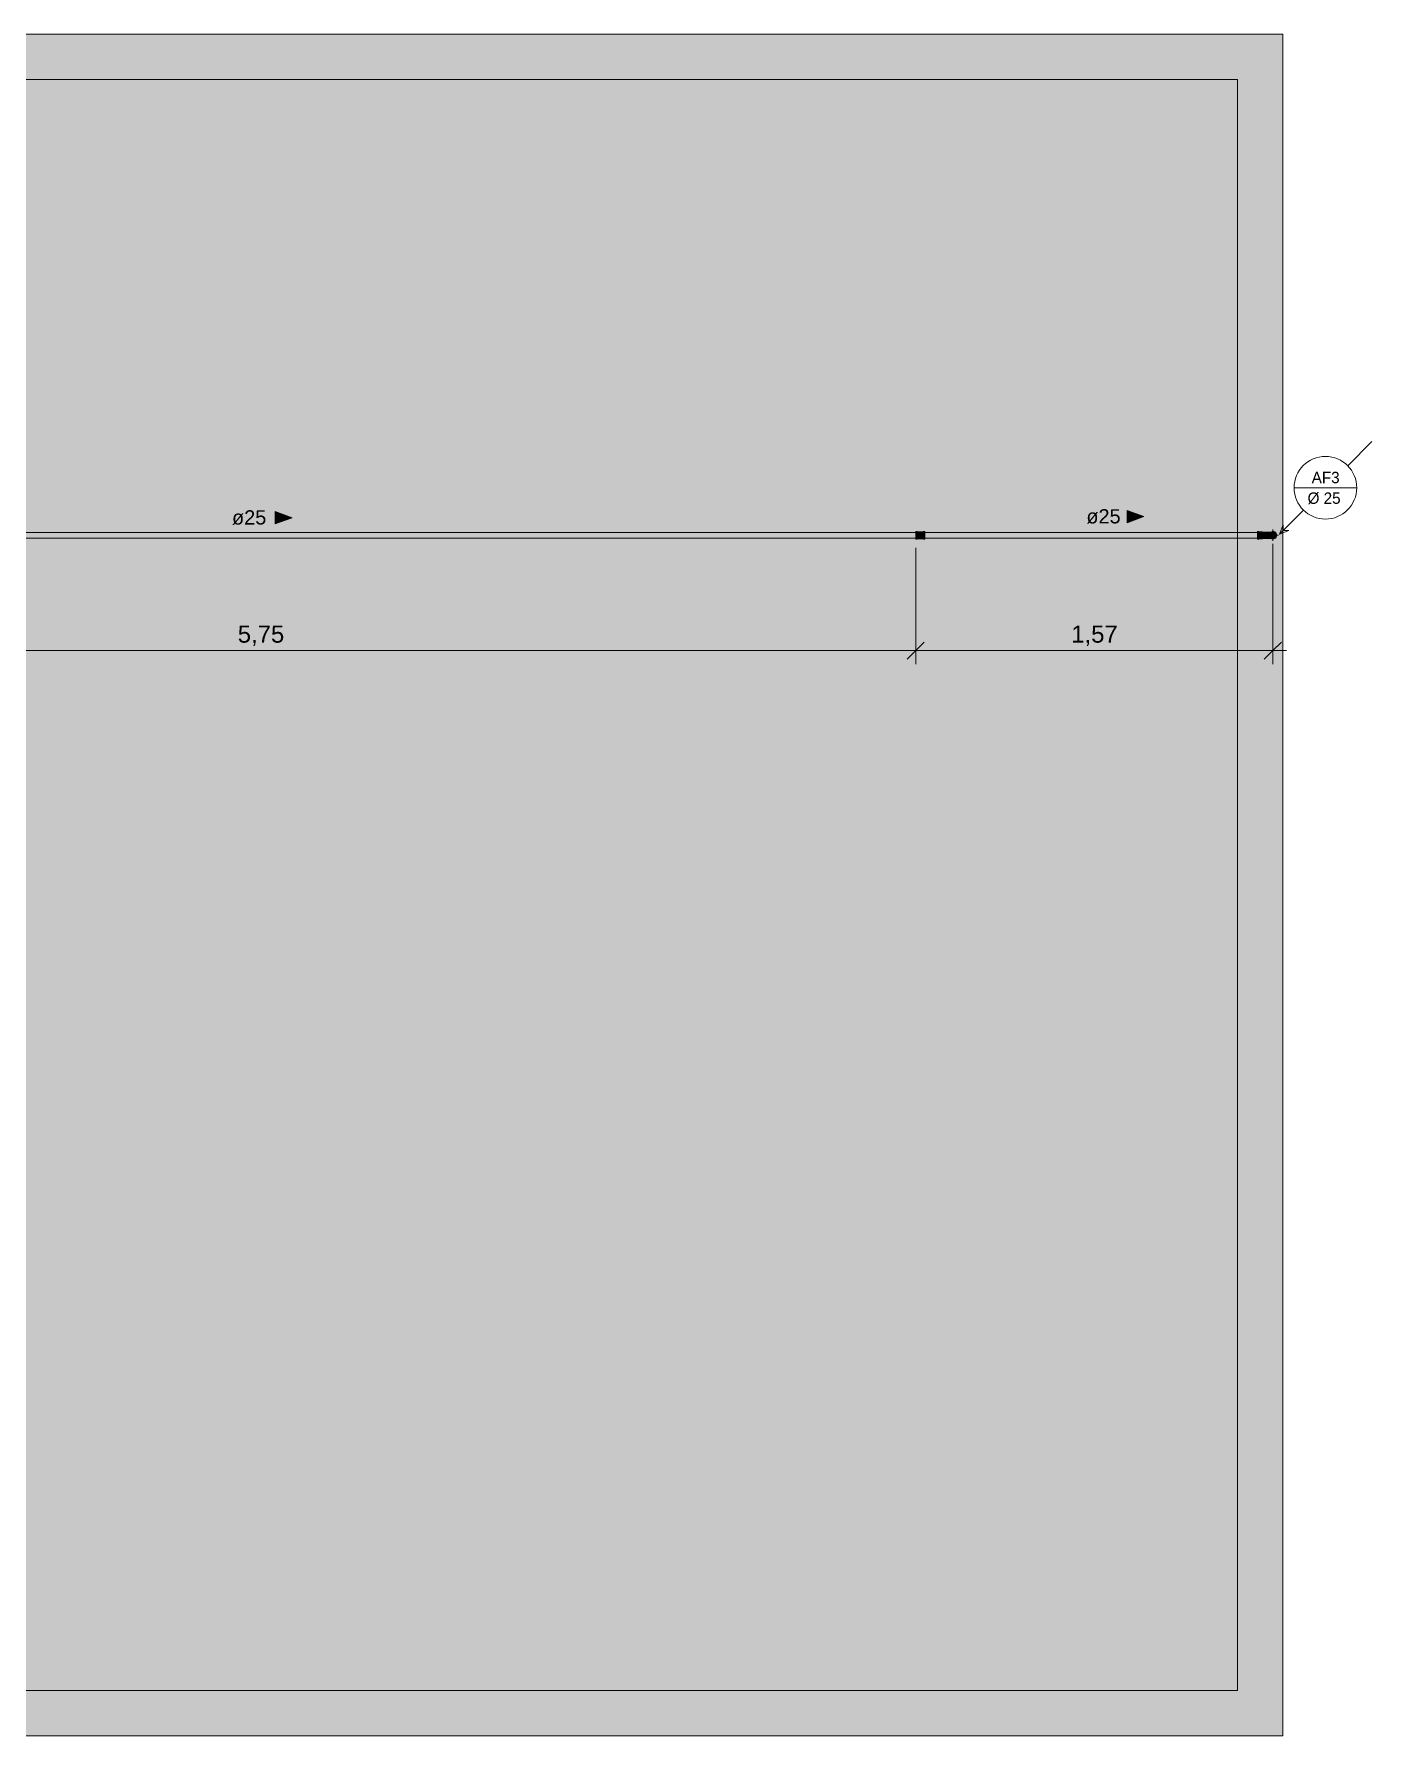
# Model space of a CAD drawing. Header units: metres. Extents: x -0.9 to 62, y -37.3 to 60.
# Drawn here: x 17.36 to 23.23, y 51.9 to 59.37 of the extents above; entities that cross this region are included whole.
import ezdxf

# ---------------------------------------------------------------- set-up
doc = ezdxf.new("R2010")
doc.units = ezdxf.units.M
for name, color, linetype, lineweight in [('A-ANNO-DIMS', 7, 'Continuous', 5), ('A-ANNO-DIMS-25', 7, 'Continuous', 5), ('A-ANNO-NOTE', 7, 'Continuous', 5), ('A-DETL', 7, 'Continuous', 5), ('P-PIPE', 7, 'Continuous', 5), ('P-PIPE-CNTR', 7, 'Continuous', 5), ('P-PIPE-IDEN', 7, 'Continuous', 5)]:
    doc.layers.add(name, color=color, linetype=linetype, lineweight=lineweight)
doc.layers.add('A-FLOR', color=7, linetype='Continuous', lineweight=9, true_color=0x007f00)
doc.styles.add('Arial_2', font='arial.ttf', dxfattribs={"height": 0.075})
doc.styles.add('Arial_3', font='arial.ttf', dxfattribs={"height": 0.0625})
doc.styles.add('Century Gothic_2', font='GOTHIC.TTF', dxfattribs={"height": 0.05})
doc.dimstyles.new('Diagonal_-_2_mm_Arial_-_PRETO', dxfattribs={"dimscale": 0.3048, "dimtxt": 0.076519, "dimasz": 0.246063, "dimexe": 0.19685, "dimexo": 0.123031, "dimgap": 0.04101, "dimtad": 1, "dimrnd": 0.01, "dimzin": 0, "dimdsep": 46, "dimtxsty": 'Arial_2', "dimblk1": 'OBLIQUE', "dimblk2": 'OBLIQUE', "dimsah": 1, "dimcen": 0.09, "dimdle": 0.19685, "dimazin": 0, "dimtfac": 1, "dimtdec": 4, "dimtix": 1, "dimtmove": 0, "dimatfit": 3, "dimfxl": 1, "dimtvp": 1, "dimtolj": 1, "dimtzin": 0, "dimarcsym": 2})

# ---------------------------------------------------------------- blocks, each defined once
blk = doc.blocks.new('AF_Soldavel_Curva 45_90 - Standard-V2-COBERTA 2')
at = {"layer": 'P-PIPE', "true_color": 0x69503c}
for points in [[(53.004, 57.1718), (53.008, 57.1719), (53.008, 57.1881), (53.004, 57.1881), (53.004, 57.1719)], [(53.004, 57.1553), (53.008, 57.1556), (53.008, 57.1718), (53.004, 57.1718), (53.004, 57.1556)], [(53.0094, 57.1718), (53.0092, 57.1869), (53.008, 57.1881), (53.008, 57.1718)], [(53.008, 57.1556), (53.0094, 57.157), (53.0094, 57.1718), (53.008, 57.1718), (53.008, 57.1566)], [(53.0244, 57.1718), (53.0244, 57.1867), (53.0094, 57.1867), (53.0094, 57.1718), (53.0134, 57.1718)], [(53.0094, 57.157), (53.0244, 57.157), (53.0244, 57.1718), (53.0094, 57.1718), (53.0094, 57.1575)], [(53.0255, 57.1718), (53.0254, 57.1858), (53.0244, 57.1867), (53.0244, 57.1718)], [(53.0244, 57.157), (53.0255, 57.1584), (53.0255, 57.1718), (53.0244, 57.1718), (53.0244, 57.1579)], [(53.0336, 57.1718), (53.0854, 57.172), (53.0843, 57.1772), (53.0822, 57.1809), (53.0783, 57.184), (53.0728, 57.1857), (53.0658, 57.1858), (53.0484, 57.1859), (53.0255, 57.1857), (53.0255, 57.1718)], [(53.0546, 57.1578), (53.0741, 57.1581), (53.0796, 57.1607), (53.0825, 57.1633), (53.0846, 57.167), (53.0853, 57.1718), (53.0255, 57.1717), (53.0255, 57.158), (53.0538, 57.1578)], [(53.0685, 57.1556), (53.0743, 57.1556), (53.0803, 57.1581), (53.0843, 57.1616), (53.087, 57.1669), (53.0879, 57.1718), (53.0865, 57.1716), (53.0855, 57.1665), (53.0827, 57.1619), (53.0784, 57.1586), (53.0738, 57.157), (53.0685, 57.1571), (53.0662, 57.1579), (53.0628, 57.1578), (53.0638, 57.1573), (53.0685, 57.1556)], [(53.0865, 57.1718), (53.0879, 57.1718), (53.0869, 57.1775), (53.0835, 57.1829), (53.0789, 57.1864), (53.0738, 57.1881), (53.0682, 57.1879), (53.0631, 57.1858), (53.0667, 57.1859), (53.069, 57.1867), (53.0746, 57.1865), (53.0793, 57.1846), (53.0834, 57.1808), (53.0857, 57.1766), (53.0862, 57.1734)], [(53.0856, 57.1718), (53.0865, 57.1718), (53.0853, 57.1775), (53.0827, 57.1817), (53.0784, 57.1851), (53.0738, 57.1867), (53.0682, 57.1865), (53.067, 57.1857), (53.0728, 57.1857), (53.0746, 57.1854), (53.0789, 57.1835), (53.0825, 57.1802), (53.0846, 57.1766), (53.0854, 57.1718)], [(53.0696, 57.157), (53.0743, 57.157), (53.0789, 57.1588), (53.0834, 57.1628), (53.0856, 57.1667), (53.0865, 57.1718), (53.0854, 57.1717), (53.0843, 57.1665), (53.0818, 57.1625), (53.0784, 57.1597), (53.0738, 57.158), (53.0672, 57.1575), (53.069, 57.157)]]:
    blk.add_hatch(color=27, dxfattribs=at).paths.add_polyline_path(points)
at = {"layer": 'P-PIPE'}
for p, q in [((53.008, 57.1883), (53.004, 57.1883)), ((53.004, 57.1883), (53.004, 57.1718)), ((53.004, 57.1718), (53.004, 57.1553)), ((53.004, 57.1553), (53.008, 57.1553)), ((53.0094, 57.1869), (53.008, 57.1883)), ((53.008, 57.1718), (53.008, 57.1883)), ((53.008, 57.1553), (53.008, 57.1718)), ((53.008, 57.1553), (53.0094, 57.1567)), ((53.0244, 57.1869), (53.0094, 57.1869)), ((53.0094, 57.1718), (53.0094, 57.1869)), ((53.0094, 57.1567), (53.0094, 57.1718)), ((53.0094, 57.1567), (53.0244, 57.1567)), ((53.0255, 57.1859), (53.0244, 57.1869)), ((53.0244, 57.1718), (53.0244, 57.1869)), ((53.0244, 57.1567), (53.0244, 57.1718)), ((53.0244, 57.1567), (53.0255, 57.1578)), ((53.0255, 57.1718), (53.0255, 57.1859)), ((53.0255, 57.1578), (53.0255, 57.1718))]:
    blk.add_line(p, q, dxfattribs=at)
at = {"layer": 'P-PIPE', "flags": 128}
for points in [[(53.0714, 57.1859), (53.0714, 57.1859), (53.0713, 57.1859), (53.0711, 57.1859), (53.0708, 57.1859), (53.0705, 57.1859), (53.0701, 57.1859), (53.0696, 57.1859), (53.0691, 57.1859), (53.0685, 57.1859), (53.0678, 57.1859), (53.067, 57.1859), (53.0662, 57.1859), (53.0653, 57.1859), (53.0644, 57.1859), (53.0634, 57.1859), (53.0623, 57.1859), (53.0612, 57.1859), (53.06, 57.1859), (53.0588, 57.1859), (53.0575, 57.1859), (53.0561, 57.1859), (53.0547, 57.1859), (53.0533, 57.1859), (53.0518, 57.1859), (53.0503, 57.1859), (53.0487, 57.1859), (53.0471, 57.1859), (53.0455, 57.1859), (53.0438, 57.1859), (53.0421, 57.1859), (53.0404, 57.1859), (53.0387, 57.1859), (53.0369, 57.1859), (53.0351, 57.1859), (53.0333, 57.1859), (53.0315, 57.1859), (53.0297, 57.1859), (53.0278, 57.1859), (53.026, 57.1859), (53.0255, 57.1859)], [(53.0255, 57.1578), (53.0273, 57.1578), (53.0292, 57.1578), (53.031, 57.1578), (53.0328, 57.1578), (53.0346, 57.1578), (53.0364, 57.1578), (53.0382, 57.1578), (53.0399, 57.1578), (53.0417, 57.1578), (53.0434, 57.1578), (53.0451, 57.1578), (53.0467, 57.1578), (53.0483, 57.1578), (53.0499, 57.1578), (53.0514, 57.1578), (53.0529, 57.1578), (53.0544, 57.1578), (53.0558, 57.1578), (53.0571, 57.1578), (53.0584, 57.1578), (53.0597, 57.1578), (53.0609, 57.1578), (53.062, 57.1578), (53.0631, 57.1578), (53.0641, 57.1578), (53.0651, 57.1578), (53.066, 57.1578), (53.0668, 57.1578), (53.0676, 57.1578), (53.0683, 57.1578), (53.0689, 57.1578), (53.0695, 57.1578), (53.07, 57.1578), (53.0704, 57.1578), (53.0707, 57.1578), (53.071, 57.1578), (53.0712, 57.1578), (53.0713, 57.1578), (53.0714, 57.1578), (53.0714, 57.1578)]]:
    blk.add_lwpolyline(points, dxfattribs=at)
at = {"layer": 'P-PIPE'}
for radius, start, end in [(0.0165, 101.9728, 121.66391), (0.0165, 238.33609, 258.0272), (0.0165, 0, 121.58671), (0.0165, 238.41329, 0), (0.0151, 0, 110.52263), (0.0151, 249.47737, 0), (0.0165, 83.30469, 96.68257), (0.0165, 263.31743, 276.69531), (0.014, 0, 93.02965), (0.014, 266.97035, 300), (0.0165, 41.96972, 78.01798), (0.0165, 281.98202, 318.03028), (0.014, 300.2548, 0), (0.0165, 23.30043, 36.67832), (0.0165, 323.32168, 336.69957), (0.0165, 0, 18.01374), (0.0165, 341.98626, 0)]:
    blk.add_arc((53.0714, 57.1718), radius, start, end, dxfattribs=at)
blk = doc.blocks.new('Luva - Agua Fria_Soldavel - MEP - Tigre - Standard-3311645-COBERTA 2')
at = {"layer": 'P-PIPE', "true_color": 0x69503c}
for points in [[(-0.0175, -0.017), (-0.016, -0.017), (-0.016, 0.017), (-0.02, 0.017), (-0.02, -0.017)], [(-0.016, -0.017), (-0.0141, -0.0147), (-0.0141, 0.0151), (-0.016, 0.017), (-0.016, -0.016)], [(0.0141, -0.0151), (0.0141, 0.0151), (-0.0141, 0.0151), (-0.0141, -0.0151), (0.0059, -0.0151)], [(0.016, -0.017), (0.016, 0.017), (0.0141, 0.0147), (0.0141, -0.0151), (0.015, -0.016)], [(0.016, -0.017), (0.02, -0.017), (0.02, 0.017), (0.016, 0.017), (0.016, -0.0164)]]:
    blk.add_hatch(color=27, dxfattribs=at).paths.add_polyline_path(points)
at = {"layer": 'P-PIPE'}
for p, q in [((-0.016, 0.017), (-0.02, 0.017)), ((-0.02, 0.017), (-0.02, -0.017)), ((-0.0141, 0.0151), (-0.016, 0.017)), ((-0.016, 0.017), (-0.016, -0.017)), ((0.0141, 0.0151), (-0.0141, 0.0151)), ((-0.0141, 0.0151), (-0.0141, -0.0151)), ((0.016, 0.017), (0.0141, 0.0151)), ((0.0141, 0.0151), (0.0141, -0.0151)), ((0.02, 0.017), (0.016, 0.017)), ((0.016, 0.017), (0.016, -0.017)), ((0.02, -0.017), (0.02, 0.017)), ((-0.02, -0.017), (-0.016, -0.017)), ((-0.016, -0.017), (-0.0141, -0.0151)), ((-0.0141, -0.0151), (0.0141, -0.0151)), ((0.0141, -0.0151), (0.016, -0.017)), ((0.016, -0.017), (0.02, -0.017))]:
    blk.add_line(p, q, dxfattribs=at)
blk = doc.blocks.new('Marcador de Tubulação Circular Century 2 - Desce-874579-COBERTA 2')
at = {"layer": 'A-ANNO-NOTE'}
for p, q in [((0.01146, 0.00683), (0.00722, 0.00259)), ((-0.00221, -0.00127), (0.00879, -0.00127)), ((-0.00479, -0.00942), (-0.00056, -0.00519)), ((-0.00413, -0.0078), (-0.00479, -0.00942)), ((-0.00479, -0.00942), (-0.00316, -0.00876)), ((-0.00413, -0.00876), (-0.00413, -0.0078)), ((-0.00316, -0.00876), (-0.00413, -0.00876))]:
    blk.add_line(p, q, dxfattribs=at)
blk.add_circle((0.00329, -0.00127), 0.0055, dxfattribs=at)
blk = doc.blocks.new('Anotacao_Tuboseta - Fluxo 1-2612753-COBERTA 2')
at = {"layer": 'P-PIPE-IDEN'}
blk.add_hatch(color=256, dxfattribs=at).paths.add_polyline_path([(0, -0.00108), (0, 0.00108), (0.00297, 0)])
for p, q in [((0.00297, 0), (0, 0.00108)), ((0, 0.00108), (0, -0.00108)), ((0, -0.00108), (0.00297, 0))]:
    blk.add_line(p, q, dxfattribs=at)
blk = doc.blocks.new('DIMBLOCK3-COBERTA 2')
at = {"layer": 'A-ANNO-DIMS-25'}
for p, q in [((15.4786, 56.6656), (15.4786, 57.1488)), ((21.2266, 56.6656), (21.2266, 57.1173)), ((15.4786, 56.6656), (21.2266, 56.6656)), ((15.4786, 56.6656), (15.4786, 56.6056)), ((21.2266, 56.6656), (21.2266, 56.6056))]:
    blk.add_line(p, q, dxfattribs=at)
at = {"layer": 'A-ANNO-DIMS-25', "lineweight": 20}
for p, q in [((15.4786, 56.6656), (15.5161, 56.7031)), ((21.2266, 56.6656), (21.2641, 56.7031)), ((15.4786, 56.6656), (15.4411, 56.6281)), ((21.2266, 56.6656), (21.1891, 56.6281))]:
    blk.add_line(p, q, dxfattribs=at)
at = {"layer": 'A-ANNO-DIMS-25', "color": 0, "insert": (18.2514, 56.7755), "char_height": 0.075, "width": 0.242979, "attachment_point": 1, "line_spacing_factor": 0.941778, "style": 'Arial_2'}
blk.add_mtext('5,75', dxfattribs=at)
blk = doc.blocks.new('_Oblique')
at = {"color": 0, "linetype": 'ByBlock', "lineweight": -2}
blk.add_line((-0.5, -0.5), (0.5, 0.5), dxfattribs=at)
blk = doc.blocks.new('DIMBLOCK4-COBERTA 2')
at = {"layer": 'A-ANNO-DIMS-25'}
for p, q in [((21.2266, 56.6656), (21.2266, 57.1173)), ((22.7936, 56.6656), (22.7936, 57.1343)), ((21.2266, 56.6656), (22.8536, 56.6656)), ((21.2266, 56.6656), (21.2266, 56.6056)), ((22.7936, 56.6656), (22.7936, 56.6056))]:
    blk.add_line(p, q, dxfattribs=at)
at = {"layer": 'A-ANNO-DIMS-25', "lineweight": 20}
for p, q in [((21.2266, 56.6656), (21.2641, 56.7031)), ((22.7936, 56.6656), (22.8311, 56.7031)), ((21.2266, 56.6656), (21.1891, 56.6281)), ((22.7936, 56.6656), (22.7561, 56.6281))]:
    blk.add_line(p, q, dxfattribs=at)
at = {"layer": 'A-ANNO-DIMS-25', "color": 0, "insert": (21.9089, 56.7755), "char_height": 0.075, "width": 0.242979, "attachment_point": 1, "line_spacing_factor": 0.941778, "style": 'Arial_2'}
blk.add_mtext('1,57', dxfattribs=at)

msp = doc.modelspace()

# ---------------------------------------------------------------- hatches: boundary and pattern name
at = {"layer": 'A-FLOR', "true_color": 0x464646}
h = msp.add_hatch(color=49, dxfattribs=at)
h.paths.add_polyline_path([(15.4624, 57.6018), (15.4624, 57.6018), (15.4624, 57.6044)])
h.paths.add_polyline_path([(12.108, 51.9018), (12.309, 51.9018), (12.3265, 51.9193), (12.3266, 51.9206), (12.3372, 51.9312), (12.3373, 51.9333), (12.3399, 51.9361), (12.3427, 51.9333), (12.4129, 52.0036), (12.4101, 52.0064), (12.4133, 52.0092), (12.4151, 52.0095), (12.4258, 52.0198), (12.427, 52.0199), (12.4342, 52.0287), (12.4396, 52.0387), (12.4429, 52.0501), (12.4438, 52.061), (12.4429, 52.0619), (12.4429, 52.0769), (12.4415, 52.0783), (12.4415, 52.0823), (12.4455, 52.0823), (12.4455, 57.2078), (12.441, 57.2078), (12.441, 57.2118), (12.4429, 57.2137), (12.4429, 57.2419), (12.441, 57.2438), (12.441, 57.2478), (12.4455, 57.2478), (12.4453, 58.2074), (12.4415, 58.2074), (12.4418, 58.2114), (12.4432, 58.2128), (12.4432, 58.2278), (12.4442, 58.2289), (12.4437, 58.2667), (12.442, 58.2716), (12.4415, 58.2748), (12.4425, 58.2805), (12.446, 58.286), (12.4469, 58.2869), (12.4505, 58.2894), (12.4552, 58.2911), (12.4618, 58.2908), (12.4631, 58.2904), (12.4677, 58.2889), (12.4811, 58.2889), (12.5041, 58.2888), (12.505, 58.2897), (12.52, 58.2897), (12.5214, 58.2911), (12.5254, 58.2911), (12.5254, 58.2873), (13.0484, 58.2873), (13.0495, 58.3226), (13.054, 58.3701), (13.0615, 58.4172), (13.0719, 58.4638), (13.0852, 58.5097), (13.1014, 58.5546), (13.1204, 58.5984), (13.142, 58.641), (13.1664, 58.6821), (13.1932, 58.7216), (13.2225, 58.7593), (13.254, 58.7951), (13.2878, 58.8288), (13.3236, 58.8604), (13.3613, 58.8897), (13.4008, 58.9165), (13.4419, 58.9408), (13.4844, 58.9625), (13.5283, 58.9815), (13.5732, 58.9976), (13.619, 59.011), (13.6656, 59.0214), (13.7128, 59.0288), (13.7603, 59.0333), (13.808, 59.0348), (13.8558, 59.0333), (13.9033, 59.0288), (13.9504, 59.0214), (13.997, 59.011), (14.0429, 58.9976), (14.0878, 58.9815), (14.1316, 58.9625), (14.1742, 58.9408), (14.2153, 58.9165), (14.2548, 58.8897), (14.2925, 58.8604), (14.3283, 58.8288), (14.3621, 58.7951), (14.3936, 58.7593), (14.4229, 58.7216), (14.4497, 58.6821), (14.474, 58.641), (14.4957, 58.5984), (14.5147, 58.5546), (14.5308, 58.5097), (14.5442, 58.4638), (14.5546, 58.4172), (14.562, 58.3701), (14.5665, 58.3226), (14.5671, 58.3053), (14.5929, 58.3048), (14.5929, 58.2998), (15.0984, 58.2998), (15.0984, 58.3056), (15.1081, 58.3051), (15.1111, 58.3031), (15.1289, 58.3035), (15.1295, 58.3031), (15.131, 58.3031), (15.1311, 58.3699), (15.1298, 58.3713), (15.1296, 58.3975), (15.1278, 58.4002), (15.1273, 58.4077), (15.133, 58.4077), (15.133, 59.0448), (15.1429, 59.0575), (15.1429, 59.0639), (15.1409, 59.0659), (15.1409, 59.0699), (15.1455, 59.0699), (15.1453, 59.1379), (15.1415, 59.1379), (15.1421, 59.1423), (15.1432, 59.1433), (15.1432, 59.1583), (15.1442, 59.1594), (15.1437, 59.1971), (15.1418, 59.2029), (15.1419, 59.2086), (15.1441, 59.214), (15.1478, 59.2182), (15.1532, 59.221), (15.158, 59.2218), (15.1642, 59.2205), (15.1691, 59.2174), (15.1726, 59.2129), (15.1743, 59.2078), (15.1742, 59.2021), (15.1721, 59.1956), (15.172, 59.1687), (15.1721, 59.1592), (15.1729, 59.1583), (15.1729, 59.1433), (15.1743, 59.1419), (15.1743, 59.1379), (15.1705, 59.1379), (15.1705, 59.0699), (15.1751, 59.0699), (15.1751, 59.0659), (15.1731, 59.0639), (15.1731, 59.0575), (15.1832, 59.0446), (15.183, 58.4077), (15.1888, 58.4077), (15.1883, 58.4002), (15.1863, 58.3972), (15.1863, 58.3713), (15.1848, 58.3696), (15.1851, 58.3455), (15.1851, 58.3154), (15.185, 58.3), (15.1854, 58.2884), (15.1877, 58.2828), (15.1888, 58.2748), (15.1877, 58.2669), (15.1843, 58.2589), (15.1796, 58.253), (15.1733, 58.2482), (15.166, 58.2451), (15.158, 58.2441), (15.1495, 58.2454), (15.1433, 58.2477), (15.1384, 58.2474), (15.137, 58.2466), (15.1294, 58.2466), (15.1289, 58.2462), (15.1108, 58.2464), (15.1081, 58.2446), (15.0984, 58.2441), (15.0984, 58.2498), (14.5929, 58.2498), (14.5929, 58.2449), (14.5671, 58.2442), (14.5665, 58.227), (14.562, 58.1796), (14.5536, 58.128), (14.5442, 58.0858), (14.5308, 58.04), (14.5147, 57.9951), (14.4957, 57.9512), (14.474, 57.9087), (14.4497, 57.8676), (14.4229, 57.8281), (14.3936, 57.7904), (14.3621, 57.7546), (14.3283, 57.7208), (14.2925, 57.6892), (14.2548, 57.66), (14.2153, 57.6331), (14.1742, 57.6088), (14.1316, 57.5872), (14.0878, 57.5682), (14.0429, 57.552), (13.997, 57.5387), (13.9504, 57.5283), (13.9033, 57.5208), (13.8558, 57.5163), (13.8382, 57.5158), (13.838, 57.5046), (13.833, 57.5046), (13.833, 57.3538), (13.8388, 57.3538), (13.8383, 57.3441), (13.8363, 57.3411), (13.8365, 57.3204), (13.8363, 57.3149), (13.8352, 57.3135), (13.8354, 57.3078), (13.8377, 57.3021), (13.8388, 57.2942), (13.8377, 57.2862), (13.8351, 57.2794), (13.8352, 57.2748), (13.8365, 57.2732), (13.8365, 57.2469), (13.8383, 57.2443), (13.8388, 57.2368), (13.833, 57.2368), (13.833, 57.2314), (13.8388, 57.2314), (13.8388, 57.2239), (13.8367, 57.2209), (13.8367, 57.2009), (13.8352, 57.1992), (13.8353, 57.199), (13.8355, 57.199), (13.8371, 57.2005), (13.8575, 57.2007), (13.8605, 57.2026), (13.8676, 57.2026), (13.8676, 57.1968), (15.0581, 57.1968), (15.0707, 57.1869), (15.0771, 57.1869), (15.0791, 57.1889), (15.0831, 57.1889), (15.0831, 57.1843), (15.4466, 57.1845), (15.4466, 57.1883), (15.4506, 57.1883), (15.452, 57.1869), (15.4635, 57.1869), (15.4635, 57.1984), (15.4621, 57.1998), (15.4621, 57.2038), (15.4661, 57.2038), (15.4661, 57.5683), (15.4621, 57.5683), (15.4627, 57.5726), (15.4638, 57.5737), (15.4638, 57.5867), (15.4646, 57.5875), (15.4643, 57.5936), (15.4624, 57.599), (15.4625, 57.6051), (15.4643, 57.6101), (15.4687, 57.6149), (15.4735, 57.6174), (15.4793, 57.6182), (15.4843, 57.6173), (15.4897, 57.6139), (15.4932, 57.6094), (15.4949, 57.6044), (15.4949, 57.599), (15.4927, 57.5933), (15.4927, 57.5875), (15.4937, 57.5864), (15.4937, 57.5735), (15.4949, 57.5723), (15.4949, 57.5683), (15.4911, 57.5683), (15.4913, 57.2038), (15.4951, 57.2038), (15.4951, 57.1998), (15.4937, 57.1984), (15.4937, 57.1869), (15.5052, 57.1869), (15.5066, 57.1883), (15.5106, 57.1883), (15.5106, 57.1843), (21.2266, 57.1843), (21.2266, 57.1888), (21.2306, 57.1888), (21.2325, 57.1869), (21.2607, 57.1869), (21.2626, 57.1888), (21.2666, 57.1888), (21.2666, 57.1843), (22.7262, 57.1846), (22.7262, 57.1883), (22.7306, 57.1878), (22.7316, 57.1867), (22.7466, 57.1867), (22.7477, 57.1857), (22.776, 57.1859), (22.7854, 57.1861), (22.791, 57.1881), (22.7969, 57.1879), (22.8025, 57.1856), (22.8065, 57.182), (22.8092, 57.177), (22.8101, 57.1718), (22.8087, 57.1655), (22.8057, 57.1607), (22.8012, 57.1573), (22.7961, 57.1556), (22.7907, 57.1556), (22.784, 57.1578), (22.7706, 57.1578), (22.7476, 57.1579), (22.7466, 57.157), (22.7316, 57.157), (22.7302, 57.1556), (22.7262, 57.1556), (22.7262, 57.1593), (21.2666, 57.1592), (21.2666, 57.1548), (21.2626, 57.1548), (21.2607, 57.1567), (21.2325, 57.1567), (21.2306, 57.1548), (21.2266, 57.1548), (21.2266, 57.1593), (15.5106, 57.1592), (15.5106, 57.1553), (15.5066, 57.1553), (15.5052, 57.1567), (15.4891, 57.1567), (15.488, 57.1578), (15.4691, 57.1576), (15.4681, 57.1567), (15.452, 57.1567), (15.4506, 57.1553), (15.4466, 57.1553), (15.4466, 57.1593), (15.0831, 57.1592), (15.0831, 57.1547), (15.0791, 57.1547), (15.0771, 57.1567), (15.0707, 57.1567), (15.0578, 57.1466), (13.8676, 57.1468), (13.8676, 57.1411), (13.8601, 57.1411), (13.8571, 57.1432), (13.8371, 57.1432), (13.8354, 57.1447), (13.8248, 57.1457), (13.8135, 57.1494), (13.804, 57.1548), (13.7963, 57.1614), (13.7901, 57.1689), (13.7849, 57.1788), (13.7819, 57.189), (13.7809, 57.1992), (13.7794, 57.2009), (13.7791, 57.2213), (13.7773, 57.2239), (13.7773, 57.2314), (13.783, 57.2314), (13.7829, 57.2368), (13.7773, 57.2368), (13.7778, 57.2443), (13.7798, 57.2473), (13.7798, 57.2735), (13.781, 57.2749), (13.7809, 57.2801), (13.7783, 57.2862), (13.7773, 57.2942), (13.7783, 57.3021), (13.7809, 57.3085), (13.7807, 57.3139), (13.7795, 57.3152), (13.7795, 57.3415), (13.7778, 57.3441), (13.7773, 57.3538), (13.783, 57.3538), (13.783, 57.5046), (13.7781, 57.5046), (13.7779, 57.5158), (13.7603, 57.5163), (13.7128, 57.5208), (13.6656, 57.5283), (13.619, 57.5387), (13.5732, 57.552), (13.5283, 57.5682), (13.4844, 57.5872), (13.4419, 57.6088), (13.4008, 57.6331), (13.3613, 57.66), (13.3236, 57.6892), (13.2878, 57.7208), (13.254, 57.7546), (13.2225, 57.7904), (13.1932, 57.8281), (13.1664, 57.8676), (13.142, 57.9087), (13.1204, 57.9512), (13.1014, 57.9951), (13.0852, 58.04), (13.0719, 58.0858), (13.0615, 58.1324), (13.054, 58.1796), (13.0495, 58.227), (13.0484, 58.2623), (12.5254, 58.2621), (12.5254, 58.2583), (12.5211, 58.2589), (12.52, 58.26), (12.505, 58.26), (12.5039, 58.261), (12.4756, 58.2608), (12.4721, 58.2608), (12.472, 58.2288), (12.4729, 58.2278), (12.4729, 58.2128), (12.4743, 58.2114), (12.4743, 58.2074), (12.4705, 58.2074), (12.4706, 57.2478), (12.475, 57.2478), (12.475, 57.2438), (12.4731, 57.2419), (12.4731, 57.2137), (12.475, 57.2118), (12.475, 57.2078), (12.4705, 57.2078), (12.4707, 52.0823), (12.4745, 52.0823), (12.4745, 52.0783), (12.4731, 52.0769), (12.4731, 52.0619), (12.4721, 52.0608), (12.4689, 52.0378), (12.4658, 52.0297), (12.4606, 52.0178), (12.4546, 52.01), (12.4497, 52.0036), (12.4469, 52), (12.4466, 51.9982), (12.4362, 51.9879), (12.4362, 51.9858), (12.4334, 51.9831), (12.4306, 51.9859), (12.3603, 51.9156), (12.3632, 51.9128), (12.36, 51.9102), (12.3581, 51.9101), (12.3499, 51.9018), (22.838, 51.9018), (22.838, 59.3718), (12.108, 59.3718), (12.108, 52.1307)])
h.paths.add_polyline_path([(15.4933, 57.5987), (15.4935, 57.5992), (15.4934, 57.599)])
h.paths.add_polyline_path([(15.4949, 57.6018), (15.4949, 57.6018), (15.4949, 57.6034)])
h.paths.add_polyline_path([(15.4887, 57.613), (15.4883, 57.6134), (15.4886, 57.6131)])
at = {"layer": 'P-PIPE', "true_color": 0x00ffff}
for points in [[(21.2266, 57.1718), (21.2266, 57.1843), (15.5106, 57.1843), (15.5106, 57.1718), (21.1979, 57.1718)], [(21.0661, 57.1593), (21.2266, 57.1593), (21.2266, 57.1718), (15.5106, 57.1718), (15.5106, 57.1593), (20.8903, 57.1593)], [(21.4176, 57.1718), (22.7262, 57.1719), (22.7262, 57.1843), (21.2666, 57.1843), (21.2666, 57.1718), (21.3297, 57.1718)], [(21.5933, 57.1593), (22.7262, 57.1594), (22.7262, 57.1718), (21.2666, 57.1718), (21.2666, 57.1593), (21.4176, 57.1593)]]:
    msp.add_hatch(color=4, dxfattribs=at).paths.add_polyline_path(points)

# ---------------------------------------------------------------- linework, layer by layer
at = {"layer": 'A-DETL', "color": 9, "true_color": 0xc0c0c0}
for p, q in [((12.308, 59.3718), (22.838, 59.3718)), ((22.838, 51.9018), (22.838, 59.3718)), ((12.308, 59.1718), (22.638, 59.1718)), ((22.638, 59.1718), (22.638, 52.1018)), ((22.638, 52.1018), (12.308, 52.1018)), ((12.108, 51.9018), (22.838, 51.9018))]:
    msp.add_line(p, q, dxfattribs=at)
at = {"layer": 'A-FLOR', "color": 9, "true_color": 0xaad4aa}
for p, q in [((22.838, 59.3718), (12.108, 59.3718)), ((22.838, 51.9018), (22.838, 59.3718)), ((12.108, 51.9018), (22.838, 51.9018))]:
    msp.add_line(p, q, dxfattribs=at)
at = {"layer": 'P-PIPE'}
for p, q in [((21.2266, 57.1843), (15.5106, 57.1843)), ((15.5106, 57.1593), (21.2266, 57.1593)), ((22.7262, 57.1843), (21.2666, 57.1843)), ((21.2666, 57.1593), (22.7262, 57.1593))]:
    msp.add_line(p, q, dxfattribs=at)
at = {"layer": 'P-PIPE-CNTR'}
for p, q in [((22.7936, 57.1867), (22.7936, 57.1968)), ((22.7936, 57.1468), (22.7936, 57.157)), ((22.8087, 57.1718), (22.8186, 57.1718))]:
    msp.add_line(p, q, dxfattribs=at)

# ---------------------------------------------------------------- block references
at = {"layer": 'A-ANNO-NOTE', "xscale": 25, "yscale": 25, "zscale": 25}
msp.add_blockref('Marcador de Tubulação Circular Century 2 - Desce-874579-COBERTA 2', (22.9419, 57.4121), dxfattribs=at)
at = {"layer": 'P-PIPE'}
for name, p in [('Luva - Agua Fria_Soldavel - MEP - Tigre - Standard-3311645-COBERTA 2', (21.2466, 57.1718)), ('AF_Soldavel_Curva 45_90 - Standard-V2-COBERTA 2', (-30.2778, 0))]:
    msp.add_blockref(name, p, dxfattribs=at)
at = {"layer": 'P-PIPE-IDEN', "xscale": 24.99999999999999, "yscale": 24.99999999999999, "zscale": 24.99999999999999}
for p in [(18.4151, 57.2488), (22.1537, 57.2536)]:
    msp.add_blockref('Anotacao_Tuboseta - Fluxo 1-2612753-COBERTA 2', p, dxfattribs=at)

# ---------------------------------------------------------------- texts
at = {"layer": 'A-ANNO-NOTE', "char_height": 0.05, "attachment_point": 1, "style": 'Century Gothic_2'}
for s, insert, width in [('AF3', (22.9639, 57.4504), 0.148312), ('Ø 25', (22.9459, 57.3598), 0.194409)]:
    msp.add_mtext(s, dxfattribs=dict(at, insert=insert, width=width))
at = {"layer": 'P-PIPE-IDEN', "char_height": 0.0625, "width": 0.18038, "attachment_point": 1, "style": 'Arial_3'}
for insert in [(18.2261, 57.2816), (21.9751, 57.2864)]:
    msp.add_mtext('ø25', dxfattribs=dict(at, insert=insert))

# ---------------------------------------------------------------- dimensions: what is measured, and where the dimension line sits
at = {"layer": 'A-ANNO-DIMS'}
for base, p1, p2, override, picture, middle in [((21.2266, 56.6656), (15.4786, 57.1863), (21.2266, 57.1548), {"dimpost": '<>', "dimfxl": 5.748096}, 'DIMBLOCK3-COBERTA 2', (18.3526, 56.7162)), ((22.7936, 56.6656), (21.2266, 57.1548), (22.7936, 57.1718), {"dimpost": '<>', "dimfxl": 1.567082}, 'DIMBLOCK4-COBERTA 2', (22.0101, 56.7164))]:
    dim = msp.add_linear_dim(base=base, p1=p1, p2=p2, dimstyle='Diagonal_-_2_mm_Arial_-_PRETO', override=override, dxfattribs=at)
    dim.commit()
    dim.dimension.update_dxf_attribs({"geometry": picture, "text_midpoint": middle})

doc.saveas('drawing.dxf')
